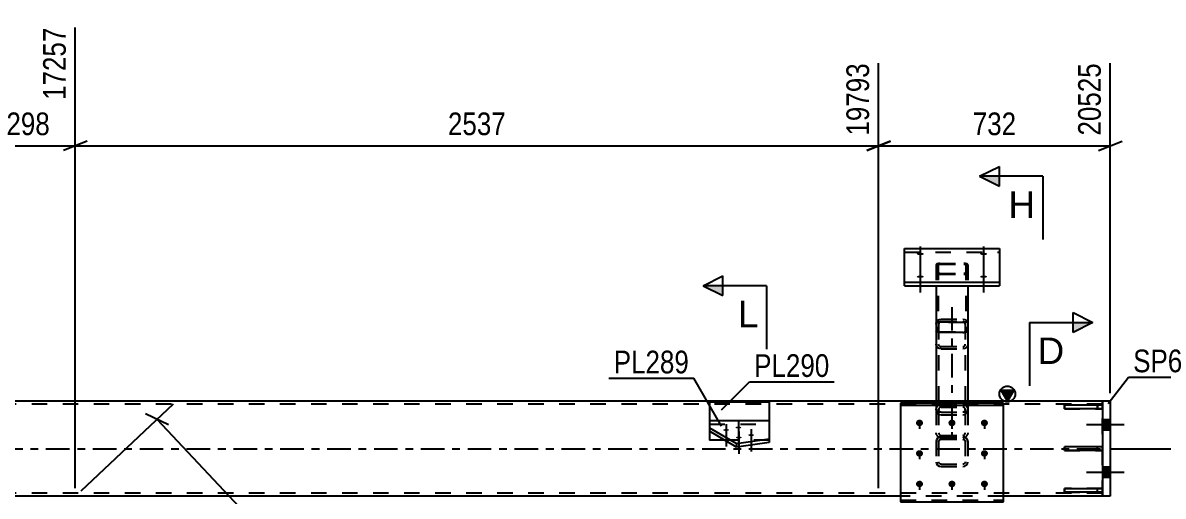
# Model space of a CAD drawing. Header units: millimetres. Extents: x -135 to 1054, y -647 to 194.
# Drawn here: x 683.6 to 827.7, y -6 to 53.8 of the extents above; entities that cross this region are included whole.
import ezdxf

# ---------------------------------------------------------------- set-up
doc = ezdxf.new("R2010")
doc.units = ezdxf.units.MM
doc.linetypes.add('DXK_LINE_DOT2', pattern=[3.9198, 1.9599, -1.9599])
doc.linetypes.add('DXK_LINE_DOT3', pattern=[5.9187, 2.979, -0.9799, 0.9799, -0.9799])
doc.styles.add('Arial', font='ARIAL.TTF', dxfattribs={"height": 0.2})
doc.styles.add('Arial Narrow', font='ARIALN.TTF', dxfattribs={"height": 0.2})

# ---------------------------------------------------------------- blocks, each defined once
blk = doc.blocks.new('Bolt-122571314-7187 - 7179')
at = {"linetype": 'Continuous'}
for points in [[(797, 24.44), (796.91, 24.44), (796.82, 24.45), (796.74, 24.47), (796.67, 24.49), (796.62, 24.52), (796.58, 24.55), (796.56, 24.58), (796.56, 24.61), (796.58, 24.64), (796.62, 24.67), (796.67, 24.69), (796.74, 24.71), (796.82, 24.73), (796.91, 24.74), (797, 24.74), (797.09, 24.74), (797.18, 24.73), (797.26, 24.71), (797.33, 24.69), (797.38, 24.67), (797.42, 24.64), (797.44, 24.61), (797.44, 24.58), (797.42, 24.55), (797.38, 24.52), (797.33, 24.49), (797.26, 24.47), (797.18, 24.45), (797.09, 24.44)], [(797, 21.57), (796.91, 21.57), (796.82, 21.58), (796.74, 21.6), (796.67, 21.62), (796.62, 21.64), (796.58, 21.67), (796.56, 21.7), (796.56, 21.73), (796.58, 21.77), (796.62, 21.79), (796.67, 21.82), (796.74, 21.84), (796.82, 21.86), (796.91, 21.87), (797, 21.87), (797.09, 21.87), (797.18, 21.86), (797.26, 21.84), (797.33, 21.82), (797.38, 21.79), (797.42, 21.77), (797.44, 21.73), (797.44, 21.7), (797.42, 21.67), (797.38, 21.64), (797.33, 21.62), (797.26, 21.6), (797.18, 21.58), (797.09, 21.57)]]:
    blk.add_hatch(color=1, dxfattribs=at).paths.add_polyline_path(points)
at = {"color": 1, "linetype": 'Continuous'}
for p, q in [((797, 25.53), (797, 22.6)), ((797, 22.66), (797, 19.73))]:
    blk.add_line(p, q, dxfattribs=at)
blk = doc.blocks.new('Bolt-122571314-7188 - 7179')
at = {"linetype": 'Continuous'}
for points in [[(796.9, 3.66), (796.99, 3.66), (797.08, 3.63), (797.16, 3.59), (797.23, 3.53), (797.28, 3.46), (797.32, 3.38), (797.34, 3.29), (797.34, 3.21), (797.32, 3.12), (797.28, 3.04), (797.23, 2.97), (797.16, 2.92), (797.08, 2.87), (796.99, 2.85), (796.9, 2.84), (796.81, 2.85), (796.72, 2.87), (796.64, 2.92), (796.57, 2.97), (796.52, 3.04), (796.48, 3.12), (796.46, 3.21), (796.46, 3.29), (796.48, 3.38), (796.52, 3.46), (796.57, 3.53), (796.64, 3.59), (796.72, 3.63), (796.81, 3.66)], [(801, 3.66), (801.09, 3.66), (801.18, 3.63), (801.26, 3.59), (801.33, 3.53), (801.38, 3.46), (801.42, 3.38), (801.44, 3.29), (801.44, 3.21), (801.42, 3.12), (801.38, 3.04), (801.33, 2.97), (801.26, 2.92), (801.18, 2.87), (801.09, 2.85), (801, 2.84), (800.91, 2.85), (800.82, 2.87), (800.74, 2.92), (800.67, 2.97), (800.62, 3.04), (800.58, 3.12), (800.56, 3.21), (800.56, 3.29), (800.58, 3.38), (800.62, 3.46), (800.67, 3.53), (800.74, 3.59), (800.82, 3.63), (800.91, 3.66)], [(805.1, 3.66), (805.19, 3.66), (805.28, 3.63), (805.36, 3.59), (805.43, 3.53), (805.48, 3.46), (805.52, 3.38), (805.54, 3.29), (805.54, 3.21), (805.52, 3.12), (805.48, 3.04), (805.43, 2.97), (805.36, 2.92), (805.28, 2.87), (805.19, 2.85), (805.1, 2.84), (805.01, 2.85), (804.92, 2.87), (804.84, 2.92), (804.77, 2.97), (804.72, 3.04), (804.68, 3.12), (804.66, 3.21), (804.66, 3.29), (804.68, 3.38), (804.72, 3.46), (804.77, 3.53), (804.84, 3.59), (804.92, 3.63), (805.01, 3.66)], [(796.9, -0.19), (796.99, -0.2), (797.08, -0.22), (797.16, -0.27), (797.23, -0.33), (797.28, -0.4), (797.32, -0.47), (797.34, -0.56), (797.34, -0.64), (797.32, -0.73), (797.28, -0.81), (797.23, -0.88), (797.16, -0.94), (797.08, -0.98), (796.99, -1.01), (796.9, -1.02), (796.81, -1.01), (796.72, -0.98), (796.64, -0.94), (796.57, -0.88), (796.52, -0.81), (796.48, -0.73), (796.46, -0.64), (796.46, -0.56), (796.48, -0.47), (796.52, -0.4), (796.57, -0.33), (796.64, -0.27), (796.72, -0.22), (796.81, -0.2)], [(805.1, -0.19), (805.19, -0.2), (805.28, -0.22), (805.36, -0.27), (805.43, -0.33), (805.48, -0.4), (805.52, -0.47), (805.54, -0.56), (805.54, -0.64), (805.52, -0.73), (805.48, -0.81), (805.43, -0.88), (805.36, -0.94), (805.28, -0.98), (805.19, -1.01), (805.1, -1.02), (805.01, -1.01), (804.92, -0.98), (804.84, -0.94), (804.77, -0.88), (804.72, -0.81), (804.68, -0.73), (804.66, -0.64), (804.66, -0.56), (804.68, -0.47), (804.72, -0.4), (804.77, -0.33), (804.84, -0.27), (804.92, -0.22), (805.01, -0.2)], [(796.9, -4.04), (796.99, -4.05), (797.08, -4.08), (797.16, -4.12), (797.23, -4.18), (797.28, -4.25), (797.32, -4.33), (797.34, -4.41), (797.34, -4.5), (797.32, -4.58), (797.28, -4.66), (797.23, -4.73), (797.16, -4.79), (797.08, -4.83), (796.99, -4.86), (796.9, -4.87), (796.81, -4.86), (796.72, -4.83), (796.64, -4.79), (796.57, -4.73), (796.52, -4.66), (796.48, -4.58), (796.46, -4.5), (796.46, -4.41), (796.48, -4.33), (796.52, -4.25), (796.57, -4.18), (796.64, -4.12), (796.72, -4.08), (796.81, -4.05)], [(801, -4.04), (801.09, -4.05), (801.18, -4.08), (801.26, -4.12), (801.33, -4.18), (801.38, -4.25), (801.42, -4.33), (801.44, -4.41), (801.44, -4.5), (801.42, -4.58), (801.38, -4.66), (801.33, -4.73), (801.26, -4.79), (801.18, -4.83), (801.09, -4.86), (801, -4.87), (800.91, -4.86), (800.82, -4.83), (800.74, -4.79), (800.67, -4.73), (800.62, -4.66), (800.58, -4.58), (800.56, -4.5), (800.56, -4.41), (800.58, -4.33), (800.62, -4.25), (800.67, -4.18), (800.74, -4.12), (800.82, -4.08), (800.91, -4.05)], [(805.1, -4.04), (805.19, -4.05), (805.28, -4.08), (805.36, -4.12), (805.43, -4.18), (805.48, -4.25), (805.52, -4.33), (805.54, -4.41), (805.54, -4.5), (805.52, -4.58), (805.48, -4.66), (805.43, -4.73), (805.36, -4.79), (805.28, -4.83), (805.19, -4.86), (805.1, -4.87), (805.01, -4.86), (804.92, -4.83), (804.84, -4.79), (804.77, -4.73), (804.72, -4.66), (804.68, -4.58), (804.66, -4.5), (804.66, -4.41), (804.68, -4.33), (804.72, -4.25), (804.77, -4.18), (804.84, -4.12), (804.92, -4.08), (805.01, -4.05)]]:
    blk.add_hatch(color=1, dxfattribs=at).paths.add_polyline_path(points)
at = {"color": 1, "linetype": 'Continuous'}
for p, q in [((796.9, 3.65), (796.9, 2.51)), ((801, 3.65), (801, 2.51)), ((805.1, 3.65), (805.1, 2.51)), ((796.9, -0.21), (796.9, -1.34)), ((805.1, -0.21), (805.1, -1.34)), ((796.9, -4.06), (796.9, -5.19)), ((801, -4.06), (801, -5.19)), ((805.1, -4.06), (805.1, -5.19))]:
    blk.add_line(p, q, dxfattribs=at)
blk = doc.blocks.new('Bolt-122571314-7258 - 7179')
at = {"linetype": 'Continuous'}
for points in [[(805, 24.44), (804.91, 24.44), (804.82, 24.45), (804.74, 24.47), (804.67, 24.49), (804.62, 24.52), (804.58, 24.55), (804.56, 24.58), (804.56, 24.61), (804.58, 24.64), (804.62, 24.67), (804.67, 24.69), (804.74, 24.71), (804.82, 24.73), (804.91, 24.74), (805, 24.74), (805.09, 24.74), (805.18, 24.73), (805.26, 24.71), (805.33, 24.69), (805.38, 24.67), (805.42, 24.64), (805.44, 24.61), (805.44, 24.58), (805.42, 24.55), (805.38, 24.52), (805.33, 24.49), (805.26, 24.47), (805.18, 24.45), (805.09, 24.44)], [(805, 21.57), (804.91, 21.57), (804.82, 21.58), (804.74, 21.6), (804.67, 21.62), (804.62, 21.64), (804.58, 21.67), (804.56, 21.7), (804.56, 21.73), (804.58, 21.77), (804.62, 21.79), (804.67, 21.82), (804.74, 21.84), (804.82, 21.86), (804.91, 21.87), (805, 21.87), (805.09, 21.87), (805.18, 21.86), (805.26, 21.84), (805.33, 21.82), (805.38, 21.79), (805.42, 21.77), (805.44, 21.73), (805.44, 21.7), (805.42, 21.67), (805.38, 21.64), (805.33, 21.62), (805.26, 21.6), (805.18, 21.58), (805.09, 21.57)]]:
    blk.add_hatch(color=1, dxfattribs=at).paths.add_polyline_path(points)
at = {"color": 1, "linetype": 'Continuous'}
for p, q in [((805, 25.53), (805, 22.6)), ((805, 22.66), (805, 19.73))]:
    blk.add_line(p, q, dxfattribs=at)
blk = doc.blocks.new('Part-122571314-7263 - 7179')
at = {"color": 2, "linetype": 'Continuous'}
for p, q in [((777.92, 3.53), (770.36, 3.53)), ((770.36, 3.53), (770.36, 2.2)), ((777.92, 3.53), (777.92, 0.78)), ((770.36, 2.65), (773.77, 0.64)), ((773.77, 0.19), (770.36, 2.2)), ((773.77, 0.64), (777.92, 1.24)), ((777.92, 0.78), (773.77, 0.19)), ((773.77, 0.64), (773.77, 0.19))]:
    blk.add_line(p, q, dxfattribs=at)
at = {"color": 7, "linetype": 'DXK_LINE_DOT2'}
blk.add_line((770.36, 3.08), (777.92, 3.08), dxfattribs=at)
blk = doc.blocks.new('Part-122571314-7272 - 7179')
at = {"linetype": 'Continuous'}
blk.add_hatch(color=2, dxfattribs=at).paths.add_polyline_path([(808, 6), (807.2, 7.4), (808.8, 7.4)])
at = {"color": 2, "linetype": 'Continuous'}
for p, q in [((808, 6), (807.2, 7.4)), ((807.2, 7.4), (808.8, 7.4)), ((808.8, 7.4), (808, 6)), ((820, 6), (0, 6)), ((794.5, -6), (627.5, -6)), ((820, -6), (807.5, -6))]:
    blk.add_line(p, q, dxfattribs=at)
at = {"color": 7, "linetype": 'DXK_LINE_DOT2'}
for p, q in [((820, -6), (820, 6)), ((820, 5.6), (0, 5.6)), ((820, -5.6), (0, -5.6)), ((807.5, -6), (794.5, -6))]:
    blk.add_line(p, q, dxfattribs=at)
at = {"color": 7, "linetype": 'DXK_LINE_DOT3'}
blk.add_line((0, 0), (820, 0), dxfattribs=at)
at = {"color": 2, "linetype": 'Continuous'}
blk.add_circle((808, 6.9), 1, dxfattribs=at)
blk = doc.blocks.new('Part-122571314-7208 - 7179')
at = {"color": 2, "linetype": 'Continuous'}
for p, q in [((770.36, 5.89), (770.36, 3.53)), ((777.92, 5.89), (770.36, 5.89)), ((777.92, 5.89), (777.92, 3.53)), ((770.36, 2.2), (770.36, 1.09)), ((772.24, 1.09), (770.36, 1.09))]:
    blk.add_line(p, q, dxfattribs=at)
at = {"color": 7, "linetype": 'DXK_LINE_DOT2'}
for p, q in [((770.36, 3.53), (770.36, 2.2)), ((777.92, 3.53), (777.92, 1.09)), ((777.92, 1.09), (772.24, 1.09))]:
    blk.add_line(p, q, dxfattribs=at)
blk = doc.blocks.new('Part-122571314-7211 - 7179')
at = {"color": 7, "linetype": 'DXK_LINE_DOT2'}
for p, q in [((799.04, 23.29), (799, 23.23)), ((799, 23.23), (799, 20.58)), ((799.14, 23.34), (799.04, 23.29)), ((799.3, 23.38), (799.14, 23.34)), ((799.24, 23.23), (799.26, 23.26)), ((799.24, 23.23), (799.24, 14.82)), ((799.26, 23.26), (799.31, 23.28)), ((799.48, 23.39), (799.3, 23.38)), ((799.31, 23.28), (799.39, 23.3)), ((799.39, 23.3), (799.48, 23.31)), ((799.48, 23.39), (802.52, 23.39)), ((799.48, 23.31), (802.52, 23.31)), ((802.7, 23.38), (802.52, 23.39)), ((802.52, 23.31), (802.61, 23.3)), ((802.61, 23.3), (802.69, 23.28)), ((802.69, 23.28), (802.74, 23.26)), ((802.86, 23.34), (802.7, 23.38)), ((802.74, 23.26), (802.76, 23.23)), ((802.76, 23.23), (802.76, 14.82)), ((802.96, 23.29), (802.86, 23.34)), ((803, 23.23), (802.96, 23.29)), ((803, 23.23), (803, 20.58)), ((799, 22.19), (799.04, 22.12)), ((799.04, 22.12), (799.14, 22.07)), ((799.14, 22.07), (799.3, 22.04)), ((799.26, 22.16), (799.24, 22.19)), ((799.31, 22.13), (799.26, 22.16)), ((799.3, 22.04), (799.48, 22.02)), ((799.39, 22.11), (799.31, 22.13)), ((799.48, 22.1), (799.39, 22.11)), ((799.48, 22.1), (802.52, 22.1)), ((799.48, 22.02), (802.52, 22.02)), ((802.61, 22.11), (802.52, 22.1)), ((802.52, 22.02), (802.7, 22.04)), ((802.69, 22.13), (802.61, 22.11)), ((802.74, 22.16), (802.69, 22.13)), ((802.7, 22.04), (802.86, 22.07)), ((802.76, 22.19), (802.74, 22.16)), ((802.86, 22.07), (802.96, 22.12)), ((802.96, 22.12), (803, 22.19)), ((799, 15.86), (799.04, 15.92)), ((799.04, 15.92), (799.14, 15.97)), ((799.14, 15.97), (799.3, 16.01)), ((799.26, 15.89), (799.24, 15.86)), ((799.31, 15.91), (799.26, 15.89)), ((799.3, 16.01), (799.48, 16.02)), ((799.39, 15.93), (799.31, 15.91)), ((799.48, 15.94), (799.39, 15.93)), ((799.48, 16.02), (802.52, 16.02)), ((802.52, 15.94), (799.48, 15.94)), ((802.52, 16.02), (802.7, 16.01)), ((802.61, 15.93), (802.52, 15.94)), ((802.69, 15.91), (802.61, 15.93)), ((802.69, 15.91), (802.7, 15.91)), ((802.7, 16.01), (802.86, 15.97)), ((802.7, 15.91), (802.74, 15.89)), ((802.76, 15.86), (802.74, 15.89)), ((802.86, 15.97), (802.96, 15.92)), ((802.96, 15.92), (803, 15.86)), ((799.24, 14.82), (799.26, 14.79)), ((799.26, 14.79), (799.31, 14.76)), ((799.31, 14.76), (799.39, 14.74)), ((799.39, 14.74), (799.48, 14.74)), ((799.48, 14.74), (802.52, 14.74)), ((799.64, 14.65), (799.64, 14.65)), ((802.36, 14.65), (802.36, 14.65)), ((802.52, 14.74), (802.61, 14.74)), ((802.61, 14.74), (802.69, 14.76)), ((802.69, 14.76), (802.74, 14.79)), ((802.74, 14.79), (802.76, 14.82))]:
    blk.add_line(p, q, dxfattribs=at)
at = {"color": 2, "linetype": 'Continuous'}
for p, q in [((799, 20.58), (799, 14.82)), ((803, 20.58), (803, 14.82)), ((799.04, 14.75), (799, 14.82)), ((799.14, 14.7), (799.04, 14.75)), ((799.3, 14.67), (799.14, 14.7)), ((799.48, 14.65), (799.3, 14.67)), ((799.64, 14.65), (799.48, 14.65)), ((802.36, 14.65), (799.64, 14.65)), ((802.36, 14.65), (802.52, 14.65)), ((802.7, 14.67), (802.52, 14.65)), ((802.86, 14.7), (802.7, 14.67)), ((802.96, 14.75), (802.86, 14.7)), ((803, 14.82), (802.96, 14.75))]:
    blk.add_line(p, q, dxfattribs=at)
blk = doc.blocks.new('Bolt-122571314-7261 - 7179')
at = {"linetype": 'Continuous'}
for points in [[(820, 3.66), (820, 2.34), (821, 2.34), (821, 3.66)], [(820, 3.66), (820, 2.34), (821, 2.34), (821, 3.66)], [(820, -2.34), (820, -3.66), (821, -3.66), (821, -2.34)], [(820, -2.34), (820, -3.66), (821, -3.66), (821, -2.34)]]:
    blk.add_hatch(color=1, dxfattribs=at).paths.add_polyline_path(points)
at = {"color": 1, "linetype": 'Continuous'}
for p, q in [((822.76, 3), (818, 3)), ((822.76, 3), (818, 3)), ((821, 3.66), (820, 3.66)), ((821, 3.66), (820, 3.66)), ((821, 2.34), (820, 2.34)), ((821, 2.34), (820, 2.34)), ((821, -2.34), (820, -2.34)), ((821, -2.34), (820, -2.34)), ((822.76, -3), (818, -3)), ((822.76, -3), (818, -3)), ((821, -3.66), (820, -3.66)), ((821, -3.66), (820, -3.66))]:
    blk.add_line(p, q, dxfattribs=at)
blk = doc.blocks.new('Part-122571314-7379 - 7179')
at = {"color": 7, "linetype": 'DXK_LINE_DOT2'}
for p, q in [((820, -5.01), (815.2, -5.01)), ((815.2, -5.01), (815.2, -5.49)), ((815.2, -5.49), (820, -5.49)), ((819.4, -5.49), (819.4, -5.01)), ((820, -5.49), (820, -5.01))]:
    blk.add_line(p, q, dxfattribs=at)
blk = doc.blocks.new('Part-122571314-7380 - 7179')
at = {"color": 7, "linetype": 'DXK_LINE_DOT2'}
for p, q in [((820, 5.51), (815.2, 5.51)), ((815.2, 5.51), (815.2, 5.03)), ((815.2, 5.03), (820, 5.03)), ((819.4, 5.51), (819.4, 5.03)), ((820, 5.03), (820, 5.51))]:
    blk.add_line(p, q, dxfattribs=at)
blk = doc.blocks.new('Part-122571314-7381 - 7179')
at = {"color": 7, "linetype": 'DXK_LINE_DOT2'}
for p, q in [((820, 0.25), (815.2, 0.25)), ((815.2, 0.25), (815.2, -0.23)), ((819.4, -0.23), (819.4, 0.25)), ((820, -0.23), (820, 0.25)), ((815.2, -0.23), (820, -0.23))]:
    blk.add_line(p, q, dxfattribs=at)
blk = doc.blocks.new('Part-122571314-7382 - 7179')
at = {"color": 2, "linetype": 'Continuous'}
for p, q in [((815.2, -5.01), (820, -5.01)), ((815.2, -5.49), (815.2, -5.01)), ((820, -5.49), (815.2, -5.49)), ((820, -5.01), (820, -5.49))]:
    blk.add_line(p, q, dxfattribs=at)
at = {"color": 7, "linetype": 'DXK_LINE_DOT2'}
blk.add_line((819.4, -5.49), (819.4, -5.01), dxfattribs=at)
blk = doc.blocks.new('Part-122571314-7383 - 7179')
at = {"color": 2, "linetype": 'Continuous'}
for p, q in [((820, 5.51), (815.2, 5.51)), ((815.2, 5.03), (815.2, 5.51)), ((820, 5.03), (815.2, 5.03)), ((820, 5.51), (820, 5.03))]:
    blk.add_line(p, q, dxfattribs=at)
at = {"color": 7, "linetype": 'DXK_LINE_DOT2'}
blk.add_line((819.4, 5.03), (819.4, 5.51), dxfattribs=at)
blk = doc.blocks.new('Part-122571314-7384 - 7179')
at = {"color": 2, "linetype": 'Continuous'}
for p, q in [((820, 0.25), (815.2, 0.25)), ((815.2, -0.23), (815.2, 0.25)), ((820, 0.25), (820, -0.23)), ((820, -0.23), (815.2, -0.23))]:
    blk.add_line(p, q, dxfattribs=at)
at = {"color": 7, "linetype": 'DXK_LINE_DOT2'}
blk.add_line((819.4, -0.23), (819.4, 0.25), dxfattribs=at)
blk = doc.blocks.new('Part-122571314-7411 - 7179')
at = {"color": 2, "linetype": 'Continuous'}
for p, q in [((807.5, 5.73), (794.5, 5.73)), ((794.5, 5.73), (794.5, -6.71)), ((794.5, 5.51), (807.5, 5.51)), ((807.5, -6.71), (807.5, 5.73)), ((794.5, -6.71), (807.5, -6.71))]:
    blk.add_line(p, q, dxfattribs=at)
at = {"color": 7, "linetype": 'DXK_LINE_DOT2'}
blk.add_line((794.5, -6.49), (807.5, -6.49), dxfattribs=at)
blk = doc.blocks.new('Part-122571314-7412 - 7179')
at = {"color": 7, "linetype": 'DXK_LINE_DOT3'}
blk.add_line((801, 17.89), (801, 0.7), dxfattribs=at)
at = {"color": 7, "linetype": 'DXK_LINE_DOT2'}
for p, q in [((799, 15.74), (799.05, 15.97)), ((799.05, 15.97), (799.19, 16.17)), ((799.19, 16.17), (799.4, 16.3)), ((799.35, 15.86), (799.32, 15.74)), ((799.41, 15.96), (799.35, 15.86)), ((799.4, 16.3), (799.64, 16.34)), ((799.52, 16.02), (799.41, 15.96)), ((799.64, 16.04), (799.52, 16.02)), ((799.64, 16.34), (802.36, 16.34)), ((799.64, 16.04), (802.36, 16.04)), ((802.36, 16.34), (802.61, 16.3)), ((802.48, 16.02), (802.36, 16.04)), ((802.59, 15.96), (802.48, 16.02)), ((802.66, 15.86), (802.59, 15.96)), ((802.61, 16.3), (802.81, 16.17)), ((802.68, 15.74), (802.66, 15.86)), ((802.81, 16.17), (802.95, 15.97)), ((802.95, 15.97), (803, 15.74)), ((799, 15.74), (799, 14.82)), ((799.32, 15.74), (799.32, 4.94)), ((802.68, 15.74), (802.68, 4.94)), ((803, 15.74), (803, 14.82)), ((799.05, 12.96), (799, 13.19)), ((799.35, 13.07), (799.32, 13.19)), ((799.4, 13), (799.35, 13.07)), ((799.41, 12.97), (799.4, 13)), ((799.41, 12.97), (799.52, 12.91)), ((802.48, 12.91), (802.59, 12.97)), ((802.59, 12.97), (802.61, 13)), ((802.61, 13), (802.66, 13.07)), ((802.66, 13.07), (802.68, 13.19)), ((803, 13.19), (802.95, 12.96)), ((799.19, 12.76), (799.05, 12.96)), ((799.4, 12.63), (799.19, 12.76)), ((799.64, 12.59), (799.4, 12.63)), ((799.52, 12.91), (799.64, 12.89)), ((799.64, 12.89), (802.36, 12.89)), ((799.64, 12.59), (802.36, 12.59)), ((802.36, 12.89), (802.48, 12.91)), ((802.61, 12.63), (802.36, 12.59)), ((802.81, 12.76), (802.61, 12.63)), ((802.95, 12.96), (802.81, 12.76)), ((803, 6), (799, 6)), ((799, 6), (799, 4.94)), ((803, 6), (803, 4.94)), ((799, 4.94), (799.05, 4.68)), ((799.35, 4.81), (799.32, 4.94)), ((799.64, 4.6), (799.52, 4.62)), ((799.64, 4.6), (802.36, 4.6)), ((802.48, 4.62), (802.36, 4.6)), ((802.68, 4.94), (802.66, 4.81)), ((802.95, 4.68), (803, 4.94)), ((799.4, 4.31), (799.64, 4.26)), ((799.64, 4.26), (802.36, 4.26)), ((802.36, 4.26), (802.61, 4.31))]:
    blk.add_line(p, q, dxfattribs=at)
at = {"color": 2, "linetype": 'Continuous'}
for p, q in [((799, 14.82), (799, 6)), ((803, 14.82), (803, 6))]:
    blk.add_line(p, q, dxfattribs=at)
at = {"color": 7, "linetype": 'DXK_LINE_DOT2'}
for centre, radius, start, end in [((799.67, 4.91), 0.662, 200.7583, 245.68), ((799.65, 4.92), 0.331, 200.7583, 245.68), ((802.35, 4.92), 0.331, 294.32, 339.2417), ((802.33, 4.91), 0.662, 294.32, 339.2417)]:
    blk.add_arc(centre, radius, start, end, dxfattribs=at)
blk = doc.blocks.new('Part-122571314-7447 - 7179')
at = {"color": 2, "linetype": 'Continuous'}
for p, q in [((821, 6), (820, 6)), ((820, 6), (820, -6)), ((821, 6), (821, -6)), ((821, -6), (820, -6))]:
    blk.add_line(p, q, dxfattribs=at)
blk = doc.blocks.new('Part-122571314-7656 - 7179')
at = {"color": 7, "linetype": 'DXK_LINE_DOT2'}
for p, q in [((799, 4.92), (799.05, 5.18)), ((799, 4.92), (799, -1.66)), ((799.35, 5.05), (799.32, 4.92)), ((799.32, 4.92), (799.32, -1.66)), ((799.4, 5.55), (799.64, 5.6)), ((799.64, 5.26), (799.52, 5.23)), ((799.64, 5.6), (802.36, 5.6)), ((799.64, 5.26), (802.36, 5.26)), ((802.36, 5.6), (802.61, 5.55)), ((802.48, 5.23), (802.36, 5.26)), ((802.68, 4.92), (802.66, 5.05)), ((802.68, 4.92), (802.68, -1.66)), ((802.95, 5.18), (803, 4.92)), ((803, 4.92), (803, -1.66)), ((799.05, 1.76), (799, 2.02)), ((799.4, 1.45), (799.19, 1.32)), ((799.32, 2.02), (799.35, 1.89)), ((799.64, 1.5), (799.4, 1.45)), ((799.52, 1.71), (799.64, 1.68)), ((799.64, 1.68), (802.36, 1.68)), ((799.64, 1.5), (802.36, 1.5)), ((802.36, 1.68), (802.48, 1.71)), ((802.61, 1.45), (802.36, 1.5)), ((802.81, 1.32), (802.61, 1.45)), ((802.66, 1.89), (802.68, 2.02)), ((803, 2.02), (802.95, 1.76)), ((799.05, 1.13), (799, 0.9)), ((799.19, 1.32), (799.05, 1.13)), ((799.32, 0.9), (799.35, 1.01)), ((799.35, 1.01), (799.41, 1.11)), ((799.64, 1.34), (799.4, 1.4)), ((799.41, 1.11), (799.52, 1.17)), ((799.52, 1.17), (799.64, 1.2)), ((799.64, 1.34), (802.36, 1.34)), ((799.64, 1.2), (802.36, 1.2)), ((802.61, 1.4), (802.36, 1.34)), ((802.36, 1.2), (802.48, 1.17)), ((802.48, 1.17), (802.59, 1.11)), ((802.59, 1.11), (802.66, 1.01)), ((802.66, 1.01), (802.68, 0.9)), ((802.95, 1.13), (802.81, 1.32)), ((803, 0.9), (802.95, 1.13)), ((799, -1.66), (799.05, -1.89)), ((799.05, -1.89), (799.19, -2.09)), ((799.19, -2.09), (799.4, -2.22)), ((799.35, -1.78), (799.32, -1.66)), ((799.41, -1.87), (799.35, -1.78)), ((799.4, -2.22), (799.64, -2.26)), ((799.52, -1.94), (799.41, -1.87)), ((799.64, -1.96), (799.52, -1.94)), ((799.64, -1.96), (802.36, -1.96)), ((799.64, -2.26), (802.36, -2.26)), ((802.48, -1.94), (802.36, -1.96)), ((802.36, -2.26), (802.61, -2.22)), ((802.59, -1.87), (802.48, -1.94)), ((802.66, -1.78), (802.59, -1.87)), ((802.61, -2.22), (802.81, -2.09)), ((802.68, -1.66), (802.66, -1.78)), ((802.81, -2.09), (802.95, -1.89)), ((802.95, -1.89), (803, -1.66))]:
    blk.add_line(p, q, dxfattribs=at)
for centre, radius, start, end in [((799.67, 4.95), 0.662, 114.32, 159.2417), ((799.65, 4.93), 0.331, 114.32, 159.2417), ((802.35, 4.93), 0.331, 20.7583, 65.68), ((802.33, 4.95), 0.662, 20.7583, 65.68), ((799.67, 2), 0.662, 200.7583, 245.68), ((799.65, 2.01), 0.331, 200.7583, 245.68), ((802.35, 2.01), 0.331, 294.32, 339.2417), ((802.33, 2), 0.662, 294.32, 339.2417)]:
    blk.add_arc(centre, radius, start, end, dxfattribs=at)
blk = doc.blocks.new('Bolt-122571314-7678 - 7179')
at = {"linetype": 'Continuous'}
for points in [[(772.47, 2.24), (772.4, 2.24), (772.33, 2.25), (772.26, 2.26), (772.2, 2.28), (772.16, 2.3), (772.13, 2.32), (772.11, 2.35), (772.11, 2.37), (772.13, 2.4), (772.16, 2.42), (772.2, 2.44), (772.26, 2.46), (772.33, 2.47), (772.4, 2.48), (772.47, 2.48), (772.55, 2.48), (772.62, 2.47), (772.68, 2.46), (772.74, 2.44), (772.78, 2.42), (772.81, 2.4), (772.83, 2.37), (772.83, 2.35), (772.81, 2.32), (772.78, 2.3), (772.74, 2.28), (772.68, 2.26), (772.62, 2.25), (772.55, 2.24)], [(774.03, 2.54), (773.95, 2.55), (773.88, 2.55), (773.82, 2.57), (773.76, 2.58), (773.72, 2.61), (773.69, 2.63), (773.67, 2.65), (773.67, 2.68), (773.69, 2.71), (773.72, 2.73), (773.76, 2.75), (773.82, 2.77), (773.88, 2.78), (773.95, 2.79), (774.03, 2.79), (774.1, 2.79), (774.17, 2.78), (774.24, 2.77), (774.3, 2.75), (774.34, 2.73), (774.37, 2.71), (774.39, 2.68), (774.39, 2.65), (774.37, 2.63), (774.34, 2.61), (774.3, 2.58), (774.24, 2.57), (774.17, 2.55), (774.1, 2.55)], [(774.08, 1.29), (774, 1.29), (773.93, 1.3), (773.87, 1.31), (773.81, 1.33), (773.77, 1.35), (773.74, 1.37), (773.72, 1.4), (773.72, 1.42), (773.74, 1.45), (773.77, 1.47), (773.81, 1.49), (773.87, 1.51), (773.93, 1.52), (774, 1.53), (774.08, 1.53), (774.15, 1.53), (774.22, 1.52), (774.29, 1.51), (774.34, 1.49), (774.39, 1.47), (774.42, 1.45), (774.44, 1.42), (774.44, 1.4), (774.42, 1.37), (774.39, 1.35), (774.34, 1.33), (774.29, 1.31), (774.22, 1.3), (774.15, 1.29)], [(775.63, 1.6), (775.56, 1.6), (775.49, 1.61), (775.42, 1.62), (775.37, 1.64), (775.32, 1.66), (775.29, 1.68), (775.28, 1.71), (775.28, 1.73), (775.29, 1.76), (775.32, 1.78), (775.37, 1.8), (775.42, 1.82), (775.49, 1.83), (775.56, 1.84), (775.63, 1.84), (775.71, 1.84), (775.78, 1.83), (775.85, 1.82), (775.9, 1.8), (775.95, 1.78), (775.98, 1.76), (775.99, 1.73), (775.99, 1.71), (775.98, 1.68), (775.95, 1.66), (775.9, 1.64), (775.85, 1.62), (775.78, 1.61), (775.71, 1.6)]]:
    blk.add_hatch(color=1, dxfattribs=at).paths.add_polyline_path(points)
at = {"color": 1, "linetype": 'Continuous'}
for p, q in [((772.47, 3.11), (772.47, 0.29)), ((774.03, 3.42), (774.03, 0.6)), ((774.08, 2.16), (774.08, -0.66)), ((775.63, 2.47), (775.63, -0.35))]:
    blk.add_line(p, q, dxfattribs=at)
blk = doc.blocks.new('Part-122571314-7679 - 7179')
at = {"color": 2, "linetype": 'Continuous'}
for p, q in [((795, 20.58), (795, 25.28)), ((795, 25.28), (807, 25.28)), ((807, 25.28), (807, 20.58)), ((795, 21.03), (807, 21.03)), ((795, 20.58), (807, 20.58))]:
    blk.add_line(p, q, dxfattribs=at)
at = {"color": 7, "linetype": 'DXK_LINE_DOT2'}
blk.add_line((795, 24.82), (807, 24.82), dxfattribs=at)
blk = doc.blocks.new('StraightDimension-122571314-32892 - 7179')
at = {"color": 7, "linetype": 'Continuous'}
for p, q in [((678.36, -5), (678.36, 53.18)), ((690.27, -5), (690.27, 53.18)), ((676.86, 37.64), (679.86, 38.84)), ((678.36, 38.24), (690.27, 38.24)), ((691.77, 38.84), (688.77, 37.64))]:
    blk.add_line(p, q, dxfattribs=at)
at = {"color": 0}
blk.add_wipeout([(687.66, 38.99), (687.66, 43.19), (680.97, 43.19), (680.97, 38.99)], dxfattribs=at)
at = {"color": 3, "style": 'Arial Narrow'}
blk.add_text('298', height=2.863, dxfattribs=at).set_placement((681.57, 39.59))
at = {"color": 0, "linetype": 'Continuous'}
blk.add_wipeout([(689.67, 53.78), (685.47, 53.78), (685.47, 43.44), (689.67, 43.44)], dxfattribs=at)
at = {"color": 3, "linetype": 'Continuous', "style": 'Arial Narrow'}
blk.add_text('17257', height=2.863, rotation=90.0002, dxfattribs=at).set_placement((689.07, 44.04))
blk = doc.blocks.new('StraightDimension-122571314-8740 - 7179')
at = {"color": 7, "linetype": 'Continuous'}
for p, q in [((691, -5.31), (702.67, 5.66)), ((702.05, 3.03), (699.12, 4.39)), ((700.59, 3.71), (751.32, -50.24)), ((741.73, -59.26), (753.4, -48.29)), ((749.86, -49.56), (752.79, -50.92))]:
    blk.add_line(p, q, dxfattribs=at)
at = {"color": 0}
blk.add_wipeout([(729.42, -25.85), (732.48, -22.98), (726.65, -16.77), (723.59, -19.65)], dxfattribs=at)
at = {"color": 3, "style": 'Arial Narrow'}
blk.add_text('1851', height=2.863, rotation=-46.7591, dxfattribs=at).set_placement((724.43, -19.68))
blk = doc.blocks.new('StraightDimension-122571314-30858 - 7179')
at = {"color": 7, "linetype": 'Continuous'}
for p, q in [((834.19, -1.5), (832.99, 1.5)), ((821, 0), (835.99, 0)), ((833.59, -127.6), (833.59, 0)), ((832.99, -126.1), (834.19, -129.1)), ((781, -127.6), (835.99, -127.6))]:
    blk.add_line(p, q, dxfattribs=at)
at = {"color": 0}
blk.add_wipeout([(832.84, -59.54), (828.64, -59.54), (828.64, -68.06), (832.84, -68.06)], dxfattribs=at)
at = {"color": 3, "style": 'Arial Narrow'}
blk.add_text('3190', height=2.863, rotation=90.0002, dxfattribs=at).set_placement((832.24, -67.46))
blk = doc.blocks.new('StraightDimension-122571314-32890 - 7179')
at = {"color": 7, "linetype": 'Continuous'}
for p, q in [((791.73, -5), (791.73, 48.68)), ((821, 7), (821, 48.68)), ((793.23, 38.84), (790.23, 37.64)), ((791.73, 38.24), (821, 38.24)), ((819.5, 37.64), (822.5, 38.84))]:
    blk.add_line(p, q, dxfattribs=at)
at = {"color": 0}
blk.add_wipeout([(809.71, 38.99), (809.71, 43.19), (803.03, 43.19), (803.03, 38.99)], dxfattribs=at)
at = {"color": 3, "style": 'Arial Narrow'}
blk.add_text('732', height=2.863, dxfattribs=at).set_placement((803.63, 39.59))
at = {"color": 0, "linetype": 'Continuous'}
blk.add_wipeout([(820.4, 49.28), (816.2, 49.28), (816.2, 38.94), (820.4, 38.94)], dxfattribs=at)
at = {"color": 3, "linetype": 'Continuous', "style": 'Arial Narrow'}
blk.add_text('20525', height=2.863, rotation=90.0002, dxfattribs=at).set_placement((819.8, 39.54))
blk = doc.blocks.new('StraightDimension-122571314-32891 - 7179')
at = {"color": 7, "linetype": 'Continuous'}
for p, q in [((690.27, -5), (690.27, 53.18)), ((791.73, -5), (791.73, 48.68)), ((691.77, 38.84), (688.77, 37.64)), ((690.27, 38.24), (791.73, 38.24)), ((790.23, 37.64), (793.23, 38.84))]:
    blk.add_line(p, q, dxfattribs=at)
at = {"color": 0}
blk.add_wipeout([(745.26, 38.99), (745.26, 43.19), (736.74, 43.19), (736.74, 38.99)], dxfattribs=at)
at = {"color": 3, "style": 'Arial Narrow'}
blk.add_text('2537', height=2.863, dxfattribs=at).set_placement((737.34, 39.59))
at = {"color": 0, "linetype": 'Continuous'}
blk.add_wipeout([(791.13, 49.28), (786.93, 49.28), (786.93, 38.94), (791.13, 38.94)], dxfattribs=at)
at = {"color": 3, "linetype": 'Continuous', "style": 'Arial Narrow'}
blk.add_text('19793', height=2.863, rotation=90.0002, dxfattribs=at).set_placement((790.53, 39.54))
blk = doc.blocks.new('Mark-122571314-7443 - 7179')
at = {"color": 0}
blk.add_wipeout([(830.1, 9.65), (830.1, 12.65), (823.89, 12.65), (823.89, 9.65)], dxfattribs=at)
blk.add_wipeout([(830.1, 9.65), (830.1, 12.65), (823.89, 12.65), (823.89, 9.65)], dxfattribs=at)
at = {"color": 30, "linetype": 'Continuous'}
for p, q in [((820.72, 5.69), (823.29, 9.05)), ((823.29, 9.05), (830.7, 9.05))]:
    blk.add_line(p, q, dxfattribs=at)
at = {"color": 3, "style": 'Arial Narrow'}
blk.add_text('SP6', height=2.863, dxfattribs=at).set_placement((823.89, 9.65))
blk = doc.blocks.new('SectionMark-122571314-8951 - 7179')
at = {"linetype": 'Continuous'}
for points in [[(816.31, 14.69), (816.31, 15.94), (818.81, 15.94)], [(816.31, -23.4), (816.31, -22.15), (818.81, -23.4)]]:
    blk.add_hatch(color=6, dxfattribs=at).paths.add_polyline_path(points)
at = {"color": 6, "linetype": 'Continuous'}
for p, q in [((810.81, 15.94), (810.81, 7.94)), ((810.81, 15.94), (818.81, 15.94)), ((816.31, 14.69), (816.31, 17.19)), ((816.31, 17.19), (818.81, 15.94)), ((818.81, 15.94), (816.31, 14.69)), ((810.81, -23.4), (810.81, -15.4)), ((818.81, -23.4), (816.31, -22.15)), ((816.31, -22.15), (816.31, -24.65)), ((810.81, -23.4), (818.81, -23.4)), ((818.81, -23.4), (816.31, -24.65))]:
    blk.add_line(p, q, dxfattribs=at)
at = {"color": 0, "linetype": 'Continuous'}
for points in [[(815.18, 10.69), (815.18, 14.19), (811.81, 14.19), (811.81, 10.69)], [(815.18, -21.65), (815.18, -18.15), (811.81, -18.15), (811.81, -21.65)]]:
    blk.add_wipeout(points, dxfattribs=at)
at = {"color": 3, "linetype": 'Continuous', "style": 'Arial'}
for p in [(811.81, 10.69), (811.81, -21.65)]:
    blk.add_text('D', height=3.34, dxfattribs=at).set_placement(p)
blk = doc.blocks.new('Mark-122571314-30949 - 7179')
at = {"color": 0}
blk.add_wipeout([(767.78, 9.51), (767.78, 12.51), (758.28, 12.51), (758.28, 9.51)], dxfattribs=at)
blk.add_wipeout([(767.78, 9.51), (767.78, 12.51), (758.28, 12.51), (758.28, 9.51)], dxfattribs=at)
at = {"color": 30, "linetype": 'Continuous'}
for p in [(757.68, 8.91), (771.88, 2.85)]:
    blk.add_line(p, (768.38, 8.91), dxfattribs=at)
at = {"color": 3, "style": 'Arial Narrow'}
blk.add_text('PL289', height=2.863, dxfattribs=at).set_placement((758.28, 9.51))
blk = doc.blocks.new('SectionMark-122571314-8947 - 7179')
at = {"linetype": 'Continuous'}
for points in [[(807, 34.4), (807, 33.15), (804.5, 34.4)], [(807, -34.97), (807, -36.22), (804.5, -36.22)]]:
    blk.add_hatch(color=6, dxfattribs=at).paths.add_polyline_path(points)
at = {"color": 6, "linetype": 'Continuous'}
for p, q in [((804.5, 34.4), (807, 35.65)), ((807, 33.15), (807, 35.65)), ((812.5, 34.4), (804.5, 34.4)), ((804.5, 34.4), (807, 33.15)), ((812.5, 34.4), (812.5, 26.4)), ((812.5, -36.22), (812.5, -28.22)), ((804.5, -36.22), (807, -34.97)), ((807, -34.97), (807, -37.47)), ((812.5, -36.22), (804.5, -36.22)), ((807, -37.47), (804.5, -36.22))]:
    blk.add_line(p, q, dxfattribs=at)
at = {"color": 0, "linetype": 'Continuous'}
for points in [[(811.5, 29.15), (811.5, 32.65), (808.13, 32.65), (808.13, 29.15)], [(811.5, -34.47), (811.5, -30.97), (808.13, -30.97), (808.13, -34.47)]]:
    blk.add_wipeout(points, dxfattribs=at)
at = {"color": 3, "linetype": 'Continuous', "style": 'Arial'}
for p in [(808.13, 29.15), (808.13, -34.47)]:
    blk.add_text('H', height=3.34, dxfattribs=at).set_placement(p)
blk = doc.blocks.new('Mark-122571314-30946 - 7179')
at = {"color": 0}
blk.add_wipeout([(785.52, 9.06), (785.52, 12.06), (776.02, 12.06), (776.02, 9.06)], dxfattribs=at)
blk.add_wipeout([(785.52, 9.06), (785.52, 12.06), (776.02, 12.06), (776.02, 9.06)], dxfattribs=at)
at = {"color": 30, "linetype": 'Continuous'}
for p, q in [((771.88, 4.92), (775.42, 8.46)), ((775.42, 8.46), (786.12, 8.46))]:
    blk.add_line(p, q, dxfattribs=at)
at = {"color": 3, "style": 'Arial Narrow'}
blk.add_text('PL290', height=2.863, dxfattribs=at).set_placement((776.02, 9.06))
blk = doc.blocks.new('SectionMark-122571314-32617 - 7179')
at = {"linetype": 'Continuous'}
for points in [[(772.06, 20.58), (772.06, 19.33), (769.56, 20.58)], [(772.06, -14.36), (772.06, -15.61), (769.56, -15.61)]]:
    blk.add_hatch(color=6, dxfattribs=at).paths.add_polyline_path(points)
at = {"color": 6, "linetype": 'Continuous'}
for p, q in [((769.56, 20.58), (772.06, 21.83)), ((772.06, 19.33), (772.06, 21.83)), ((777.56, 20.58), (769.56, 20.58)), ((769.56, 20.58), (772.06, 19.33)), ((777.56, 20.58), (777.56, 12.58)), ((777.56, -15.61), (777.56, -7.61)), ((769.56, -15.61), (772.06, -14.36)), ((772.06, -14.36), (772.06, -16.86)), ((777.56, -15.61), (769.56, -15.61)), ((772.06, -16.86), (769.56, -15.61))]:
    blk.add_line(p, q, dxfattribs=at)
at = {"color": 0, "linetype": 'Continuous'}
for points in [[(776.56, 15.33), (776.56, 18.83), (773.97, 18.83), (773.97, 15.33)], [(776.56, -13.86), (776.56, -10.36), (773.97, -10.36), (773.97, -13.86)]]:
    blk.add_wipeout(points, dxfattribs=at)
at = {"color": 3, "linetype": 'Continuous', "style": 'Arial'}
for p in [(773.97, 15.33), (773.97, -13.86)]:
    blk.add_text('L', height=3.34, dxfattribs=at).set_placement(p)

msp = doc.modelspace()

# ---------------------------------------------------------------- block references
for name in ['Part-122571314-7679 - 7179', 'Bolt-122571314-7187 - 7179', 'Bolt-122571314-7258 - 7179', 'Part-122571314-7211 - 7179', 'Part-122571314-7412 - 7179', 'Part-122571314-7272 - 7179', 'Part-122571314-7208 - 7179', 'Part-122571314-7447 - 7179', 'Part-122571314-7411 - 7179', 'Part-122571314-7656 - 7179', 'Part-122571314-7380 - 7179', 'Part-122571314-7383 - 7179', 'Part-122571314-7263 - 7179', 'Bolt-122571314-7678 - 7179', 'Bolt-122571314-7188 - 7179', 'Bolt-122571314-7261 - 7179', 'Part-122571314-7381 - 7179', 'Part-122571314-7384 - 7179', 'Part-122571314-7379 - 7179', 'Part-122571314-7382 - 7179']:
    msp.add_blockref(name, (0, 0))

# ---------------------------------------------------------------- next in the draw order: block references
for name in ['StraightDimension-122571314-32892 - 7179', 'StraightDimension-122571314-30858 - 7179']:
    msp.add_blockref(name, (0, 0))

# ---------------------------------------------------------------- next in the draw order: block references
for name in ['StraightDimension-122571314-32890 - 7179', 'StraightDimension-122571314-8740 - 7179']:
    msp.add_blockref(name, (0, 0))

# ---------------------------------------------------------------- next in the draw order: block references
for name in ['StraightDimension-122571314-32891 - 7179', 'SectionMark-122571314-8951 - 7179', 'Mark-122571314-7443 - 7179']:
    msp.add_blockref(name, (0, 0))

# ---------------------------------------------------------------- next in the draw order: block references
for name in ['SectionMark-122571314-8947 - 7179', 'Mark-122571314-30949 - 7179']:
    msp.add_blockref(name, (0, 0))

# ---------------------------------------------------------------- next in the draw order: block references
msp.add_blockref('Mark-122571314-30946 - 7179', (0, 0))

# ---------------------------------------------------------------- next in the draw order: block references
msp.add_blockref('SectionMark-122571314-32617 - 7179', (0, 0))

doc.saveas('drawing.dxf')
